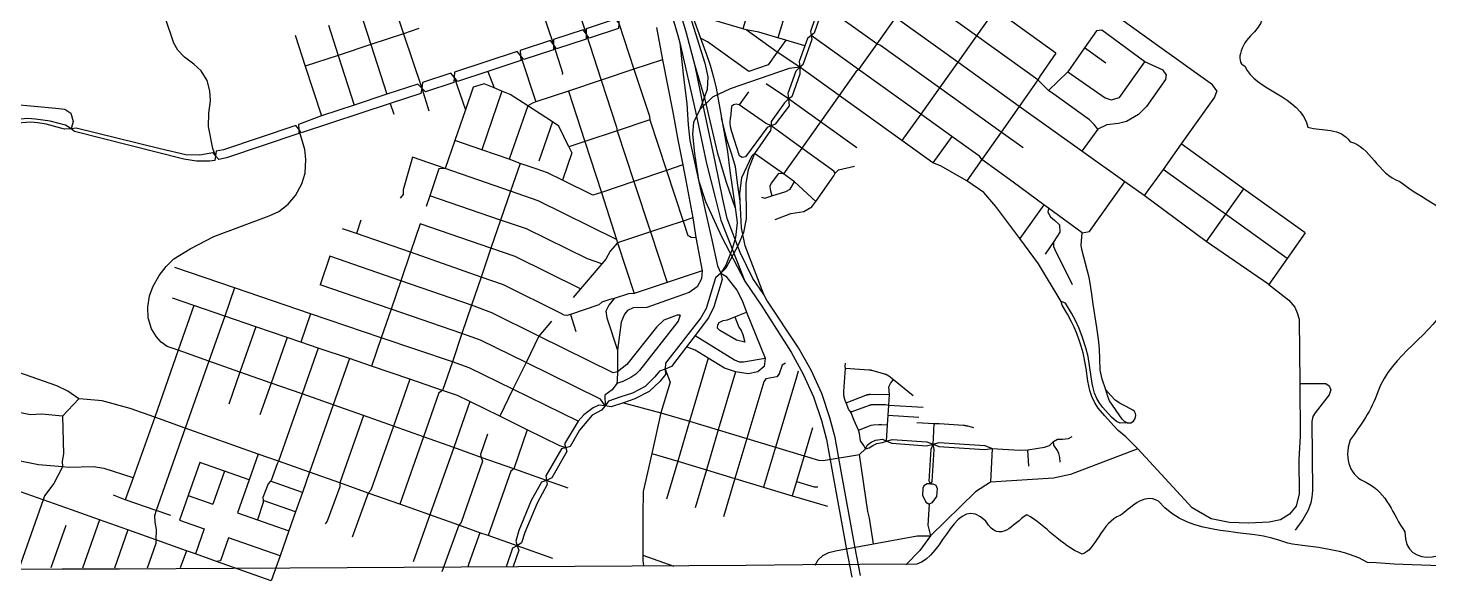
# Model space of a CAD drawing. Extents: x 0 to 264, y 89 to 356.
# Drawn here: x 159.9 to 227.9, y 91.3 to 118.1 of the extents above; entities that cross this region are included whole.
import ezdxf

# ---------------------------------------------------------------- set-up
doc = ezdxf.new("R2010")
doc.units = 0
doc.layers.get('0').update_dxf_attribs({"linetype": 'CONTINUOUS'})

msp = doc.modelspace()

# ---------------------------------------------------------------- linework, layer by layer
at = {"color": 4}
for points in [[(215.676206, 137.807127), (214.762292, 136.532716), (213.848377, 135.258308), (212.934463, 133.982796), (212.019444, 132.707284), (211.11545, 131.426258), (210.207047, 130.155157), (209.294236, 128.870826), (208.38473, 127.595314), (207.477431, 126.322006), (206.570131, 125.048699), (205.652909, 123.763264), (204.847032, 122.606813), (204.72466, 122.496572), (203.848228, 121.197909), (202.939825, 119.925702), (202.027014, 118.646883), (201.1142, 117.369167), (200.225643, 116.127829), (200.104375, 116.012076), (199.289678, 114.867752), (198.380172, 113.590036), (197.475077, 112.318933), (196.584313, 111.067675)], [(182.882204, 135.735661), (183.686978, 133.280548), (184.490651, 130.829843), (185.286605, 128.376937), (186.094686, 125.930643), (186.893951, 123.478838), (187.703133, 121.027032), (188.588385, 118.378994), (189.32591, 116.14106), (190.076667, 113.857924), (190.097608, 113.68705), (190.911206, 111.22973), (191.718187, 108.774619), (191.949697, 108.072369), (192.02356, 108.033786), (192.098524, 107.995201), (192.331137, 107.97536)], [(182.887716, 130.299576), (183.695797, 127.849974), (184.502778, 125.404784), (185.252431, 123.113933), (185.339522, 122.964002), (186.137683, 120.511093), (187.009704, 117.858647), (187.736206, 115.612994), (188.486963, 113.326553), (188.514507, 113.157883), (189.323706, 110.693951), (190.126276, 108.249861), (190.934357, 105.794748)], [(187.930234, 129.203758), (188.710756, 126.539185), (189.368907, 124.480947), (189.594905, 123.77098), (189.828619, 123.109522), (190.809784, 120.017204), (191.462423, 117.771553), (191.561641, 117.428699), (192.320113, 114.08723), (192.851484, 111.575895), (193.277022, 109.924452), (193.547117, 108.81651), (194.711283, 105.863099), (195.537006, 104.637197), (196.956937, 102.406981), (197.54784, 101.340928), (198.051649, 100.241806), (198.431988, 99.10079), (198.68224, 98.174748), (198.969974, 96.554174), (199.632533, 92.926078), (199.901528, 91.488508)], [(174.930373, 127.66697), (175.730738, 125.216268), (176.542127, 122.775486), (177.341389, 120.323681), (178.141754, 117.866363), (179.025903, 115.231553), (179.369861, 114.123611)], [(217.615381, 115.090442), (217.404817, 115.37928), (214.735833, 117.294203), (211.703048, 119.472606), (211.477047, 119.583951), (208.677978, 121.592577), (205.652909, 123.763264), (202.63776, 125.926232), (201.20901, 126.951494)], [(192.298063, 116.313037), (191.871422, 117.88731), (191.216579, 120.14178), (190.233213, 123.241813), (189.494583, 125.481952)], [(209.812379, 116.918272), (206.858966, 119.037145), (203.848228, 121.197909), (200.106579, 123.882328)], [(174.950216, 122.249627), (175.757197, 119.800026), (176.555355, 117.340504), (177.338081, 114.926181)], [(211.840851, 113.239463), (211.668871, 113.455537), (211.435157, 113.680435), (209.703238, 114.926181), (209.452986, 115.111389), (208.937047, 115.621813), (205.95277, 117.762734), (202.939825, 119.925702), (199.92909, 122.085365), (199.559774, 122.349949)], [(183.984635, 121.687387), (184.535851, 119.984133), (185.421103, 117.336093), (185.866484, 115.969079), (185.851046, 115.886397)], [(195.677014, 121.639982), (194.614269, 118.104488)], [(197.360424, 121.132865), (196.318629, 117.669028)], [(198.980998, 120.73599), (198.781458, 120.521016), (198.408838, 119.486937), (198.462855, 119.274167), (198.468358, 119.011787), (198.07369, 117.898333), (197.930372, 117.774861)], [(220.142153, 105.692222), (217.104956, 107.787942), (214.096422, 110.009342), (213.151641, 110.684028), (211.072456, 112.167899), (208.030851, 114.337482), (205.04216, 116.482814), (202.027014, 118.646883), (199.247785, 120.640077), (198.980998, 120.73599)], [(169.012526, 111.945208), (168.885746, 112.289167), (168.681798, 113.360731), (168.691704, 114.015574), (168.77549, 114.607577), (168.742416, 115.095954), (168.609021, 115.587639), (168.321287, 116.067197), (167.964101, 116.389105), (167.50549, 116.727551), (167.193502, 117.060486), (166.995063, 117.403341), (166.581653, 118.65901), (166.388728, 118.965486), (166.02272, 119.242197), (165.603798, 119.425201), (165.284091, 119.464887), (164.965504, 119.439543), (164.183881, 119.5564), (163.061605, 119.798936), (162.300928, 120.012807), (161.943742, 120.087771), (160.906353, 120.167146), (158.765435, 120.29613)], [(190.175885, 118.90375), (189.970833, 119.08455), (188.607127, 118.635859), (188.588388, 118.378994), (188.570746, 118.122127), (187.158534, 117.656901), (187.009704, 117.858647)], [(198.462855, 119.274167), (198.294185, 119.108801), (197.891798, 117.977708), (197.930381, 117.774861), (197.963454, 117.578629), (197.524686, 116.360442), (197.374756, 116.241381)], [(208.220468, 112.323341), (207.152215, 113.090633), (204.156908, 115.239272), (201.289488, 117.296407), (201.1142, 117.369167), (198.462855, 119.274167)], [(206.858966, 119.037145), (205.95277, 117.762734), (205.04216, 116.482814), (204.156908, 115.239272)], [(188.588385, 118.378994), (188.421919, 118.575226), (187.009704, 118.11), (187.009704, 117.858647), (187.009704, 117.608395), (185.569931, 117.134349), (185.421103, 117.336093)], [(192.031276, 118.868472), (192.036779, 118.751615), (192.776512, 116.444228), (192.917623, 115.780563), (192.87573, 115.15659), (192.533976, 114.184244)], [(197.622803, 117.280972), (196.693454, 117.557683), (196.318629, 117.669028), (195.38928, 117.944635), (194.770815, 118.058187), (194.614269, 118.104488), (193.515147, 118.429704), (192.031276, 118.868472)], [(192.184514, 118.684367), (192.556034, 117.649185), (192.848176, 116.856535), (193.026769, 116.338395), (193.188827, 115.753004), (193.323326, 115.219426), (193.57909, 113.788472)], [(172.879853, 117.800216), (173.374843, 116.284375), (174.159774, 113.879974)], [(178.888099, 118.114411), (178.141754, 117.866363), (176.555355, 117.340504), (174.973367, 116.814645), (173.374843, 116.284375)], [(174.500424, 118.275365), (174.973367, 116.814645), (175.754992, 114.405833)], [(187.009704, 117.858647), (186.860877, 118.060391), (185.42, 117.586345), (185.421129, 117.336093), (185.422232, 117.085841), (183.976947, 116.609591), (183.819298, 116.809133)], [(190.422829, 118.17394), (190.72159, 116.605183), (191.208863, 114.058567), (191.464627, 112.720216), (191.698341, 111.495417), (191.841659, 110.742456), (191.891268, 110.483385), (192.187822, 108.930062), (192.331137, 107.975355), (192.640921, 106.358092), (192.611155, 105.971137), (192.399488, 105.581981), (192.008125, 105.306371), (191.184609, 105.010921), (189.955399, 104.58428), (189.285121, 104.569943), (189.020537, 104.440959), (188.866199, 104.252443), (188.709653, 103.872103), (188.525548, 102.515012), (188.522246, 101.466605)], [(195.837968, 116.356034), (194.907518, 116.030815), (192.895581, 117.476103), (192.556034, 117.649185)], [(213.272909, 98.978421), (212.934463, 98.959681), (212.744843, 99.04126), (212.50231, 99.26285), (212.085589, 99.731384), (211.940069, 99.9199), (211.80447, 100.162433), (211.688714, 100.42812), (211.618158, 100.677269), (211.576268, 100.899959), (211.36901, 102.199725), (211.263176, 102.615342), (211.10553, 103.121358), (210.933549, 103.561227), (210.753853, 103.950386), (210.56534, 104.308676), (210.283117, 104.790438), (210.06704, 104.874221), (208.971224, 106.698742), (208.060617, 107.921338), (206.895347, 109.484583), (206.305548, 110.168092), (205.479825, 110.719306), (204.204313, 111.453524), (203.841615, 111.602353), (202.336798, 112.681633), (199.289678, 114.867752), (197.374756, 116.241381), (196.280044, 116.975599), (194.770815, 118.058187)], [(197.930381, 117.774861), (197.750687, 117.635954), (197.622803, 117.280972), (197.344992, 116.512577), (197.374756, 116.241381), (197.38136, 115.896319), (196.9911, 114.807119), (196.830146, 114.701286)], [(211.082379, 108.211276), (209.458498, 109.397492), (209.230296, 109.565062), (207.732091, 110.660877), (206.219558, 111.767716), (206.114825, 111.902215), (204.752222, 112.881173), (203.247405, 113.960453), (200.225643, 116.127829), (197.930381, 117.774861)], [(215.155859, 115.881988), (215.021363, 116.096963), (214.1317, 116.499349), (212.033776, 118.030625), (211.787935, 118.011885), (211.203644, 117.185065), (210.382335, 116.024203)], [(183.819269, 116.809133), (183.661623, 117.007569), (180.624426, 116.007665), (180.606787, 115.751901), (180.590249, 115.495036), (179.206697, 115.03973), (179.0259, 115.231553)], [(185.421103, 117.336093), (185.272274, 117.53784), (183.808246, 117.056078), (183.819281, 116.809133), (183.830304, 116.562189), (182.242804, 116.039635), (180.769949, 115.554565), (180.606787, 115.751901)], [(191.561641, 117.428699), (191.712672, 115.902935), (191.890165, 114.455442), (191.965131, 113.448925), (192.038992, 112.677222), (192.46784, 110.752379)], [(196.693454, 117.557683), (196.280044, 116.975599), (195.837968, 116.356034)], [(212.239931, 116.440921), (211.203644, 117.185062)], [(183.819269, 116.809133), (184.56341, 114.557968)], [(190.72159, 116.605183), (189.32591, 116.14106), (187.736206, 115.612994), (186.145399, 115.083827), (184.56341, 114.557968), (184.396944, 114.502847), (184.170947, 114.358428)], [(195.626301, 105.208256), (195.092726, 105.986572), (194.485285, 107.254367), (193.859105, 108.903603), (193.650746, 109.842873), (193.267101, 111.66519), (192.735728, 114.174324), (192.298063, 116.313037)], [(194.233933, 109.436078), (193.818315, 110.644342), (193.397186, 112.049938), (192.780928, 114.68144), (192.298063, 116.313037)], [(209.812379, 116.918272), (209.038472, 115.818048), (208.937047, 115.621813), (208.030851, 114.337482), (207.152215, 113.090633), (206.219558, 111.767716), (205.479825, 110.719306)], [(210.382335, 116.024203), (212.193629, 114.747588), (212.491283, 114.652778), (212.893673, 114.769635), (214.1317, 116.499349)], [(180.606787, 115.751901), (180.445833, 115.949236), (179.060077, 115.492829), (179.025903, 115.231553), (178.991728, 114.969174), (177.501242, 114.478593), (173.179715, 113.054254), (173.055139, 113.226232)], [(180.606787, 115.751901), (181.144774, 114.166605)], [(182.242796, 116.039635), (182.547065, 115.233758)], [(197.374756, 116.241381), (196.866535, 116.178542), (193.995808, 115.185252), (193.145833, 114.787274), (192.533984, 114.184244)], [(197.374756, 116.241381), (197.186242, 116.055069), (196.797083, 114.969174), (196.830157, 114.701286), (196.862127, 114.369452), (196.185234, 113.470972), (195.98349, 113.390494)], [(210.382335, 116.024203), (209.452986, 115.111389)], [(215.155859, 115.881988), (215.123889, 115.641659), (214.203359, 114.338585), (213.820815, 113.947222), (213.235424, 113.60106), (212.853984, 113.513966), (212.277412, 113.44341), (211.840851, 113.239463), (211.072456, 112.167899)], [(179.025903, 115.231553), (178.845103, 115.422274), (177.338081, 114.926181), (175.754992, 114.405833), (174.159774, 113.879974), (173.050728, 113.463256), (173.05513, 113.226232), (173.060642, 113.022284), (169.550503, 111.844887), (169.173471, 111.763308), (169.012517, 111.945208)], [(181.522909, 115.267935), (181.144774, 114.166605), (180.633246, 112.676119), (180.165815, 111.319028), (179.862647, 111.30249), (179.41947, 109.993904), (179.246389, 109.486787)], [(186.168549, 112.374053), (185.685687, 113.381674), (185.367083, 113.582317), (184.170947, 114.358428), (183.319869, 114.909645), (182.922994, 115.076111), (182.547065, 115.233758), (182.057588, 115.437708), (181.522909, 115.267935)], [(182.922994, 115.076111), (181.949547, 112.228534)], [(186.145399, 115.083827), (186.950172, 112.635329), (187.748333, 110.163681), (188.484756, 107.87724), (188.533264, 107.726206), (189.333629, 105.266685)], [(194.886572, 115.038629), (194.432369, 114.419064), (194.282438, 114.440005), (194.154558, 114.415762), (194.05644, 114.328668), (194.018958, 113.79399)], [(200.147369, 112.321137), (198.380172, 113.590036), (196.830157, 114.701286), (195.747569, 115.439912)], [(204.156908, 115.239272), (203.247405, 113.960453), (202.336798, 112.681633)], [(217.615381, 115.090442), (217.501831, 114.791685), (215.885669, 112.518472), (215.014748, 111.271623), (214.096422, 110.009342)], [(159.167822, 114.441122), (161.264645, 114.260325), (161.699002, 114.209613), (161.994452, 114.005662), (162.108004, 113.605479), (162.008783, 113.250497)], [(177.501242, 114.478593), (177.669912, 113.957145)], [(184.170947, 114.358428), (183.275772, 111.777639)], [(196.186338, 108.856199), (196.94481, 109.140625), (197.573194, 109.234331), (197.964558, 109.462536), (198.150867, 109.721605), (199.032811, 110.965147), (199.087935, 111.099645), (199.033915, 111.196659), (197.475077, 112.318933), (195.98349, 113.390494), (195.711188, 113.532708), (194.432369, 114.419064)], [(196.830157, 114.701286), (196.639437, 114.506155), (195.996718, 113.608776), (195.983482, 113.390494), (195.959247, 113.173315), (195.172113, 112.048838)], [(162.008783, 113.250486), (161.7442, 113.422467), (160.985728, 113.614287), (160.282379, 113.726736), (159.895424, 113.749878), (159.239478, 113.679323), (158.65519, 113.539315), (157.943019, 113.216303), (157.397317, 112.871242), (155.700676, 111.606753), (155.611381, 111.456823), (155.580512, 111.310208), (153.903714, 110.056744), (153.509046, 109.832953), (153.108863, 109.719401), (152.727423, 109.694057), (152.291963, 109.77674), (152.084704, 109.91344)], [(169.012526, 111.945208), (168.882438, 112.090731), (168.257361, 111.971667), (167.572752, 111.989306), (166.335826, 112.275939), (162.250216, 113.287968), (162.008783, 113.250486), (161.694591, 113.240552), (160.7917, 113.477576), (160.395928, 113.536005), (160.031024, 113.567975), (159.409254, 113.523878), (158.802917, 113.401509), (158.202091, 113.168896), (157.746787, 112.92636), (157.336685, 112.636421), (155.812022, 111.490997), (155.611381, 111.45682)], [(185.367083, 113.582317), (184.714444, 111.675113)], [(190.097613, 113.68705), (188.514522, 113.157883), (186.950172, 112.635329), (186.168549, 112.374053)], [(192.533984, 114.184244), (192.215381, 113.562474), (192.165772, 112.995826), (192.261685, 112.046633), (192.46784, 110.752379)], [(194.483081, 109.744758), (194.378351, 110.523074), (194.254879, 111.398403), (194.075183, 111.998125), (193.830442, 112.729035), (193.57909, 113.788472)], [(193.57909, 113.788472), (193.869028, 112.144748), (193.984784, 111.215399), (194.233933, 109.436078)], [(195.98349, 113.390494), (195.794974, 113.312222), (194.750972, 111.888984), (194.581199, 111.859218), (194.448907, 111.938593), (194.082899, 113.101659), (194.011242, 113.340885), (194.001308, 113.542631), (194.018947, 113.793984)], [(173.055139, 113.226232), (172.914028, 113.415851), (169.406093, 112.238454), (169.055519, 112.162387), (169.012526, 111.945208), (168.981659, 111.709287), (168.728099, 111.687246), (168.091996, 111.687246), (167.472431, 111.779849), (162.175252, 113.114892), (162.008783, 113.250492)], [(186.139887, 95.81224), (185.084861, 96.187065), (183.496258, 96.745998), (181.919784, 97.306034), (180.582533, 97.781181), (179.106381, 98.30704), (177.652274, 98.826286), (176.197065, 99.337814), (174.723117, 99.855954), (173.219401, 100.385121), (171.712379, 100.915391), (170.203151, 101.448966), (168.699437, 101.98034), (167.212256, 102.506199), (166.675373, 102.689203), (166.379923, 102.893151), (166.149514, 103.15553), (165.911389, 103.54579), (165.752639, 104.07606), (165.727295, 104.603022), (165.817694, 105.148724), (165.977545, 105.588593), (166.28292, 106.128786), (166.616956, 106.566451), (166.992884, 106.937968), (167.79435, 107.426345), (168.943085, 108.024967), (171.625297, 109.02928), (172.096035, 109.243151), (172.539211, 109.59152), (172.897504, 110.019262), (173.2139, 110.58481), (173.377058, 111.101849), (173.409031, 111.758897), (173.348396, 112.254992), (173.05515, 113.226232)], [(191.698341, 111.495417), (190.911206, 111.22973), (189.323706, 110.693951), (187.748333, 110.163681), (187.334923, 110.029185), (185.853256, 110.758994), (185.13447, 111.120592), (184.587665, 111.306901), (183.798326, 111.574792), (183.275772, 111.777639), (181.949547, 112.228534), (180.633246, 112.676119)], [(186.168549, 112.374053), (186.305252, 112.088524), (185.853256, 110.758994)], [(204.752222, 112.881173), (203.841615, 111.602353)], [(221.908246, 108.195841), (218.910738, 110.346685), (215.885669, 112.518472)], [(183.798326, 111.574792), (183.333099, 110.218801), (182.850234, 108.810998), (182.388315, 107.458315), (181.913169, 106.059331), (181.449046, 104.692317), (180.980512, 103.315383), (180.513081, 101.937343), (180.042343, 100.55269), (179.852726, 100.432526), (179.106381, 98.30704), (177.956546, 95.032822)], [(178.577215, 111.870244), (178.132935, 110.298176), (178.128532, 110.071078), (177.985217, 109.882562)], [(188.484756, 107.87724), (184.678063, 109.751371), (183.333099, 110.218801), (180.165815, 111.319028), (178.577215, 111.870244)], [(195.172101, 112.048838), (194.871137, 111.257292), (194.763099, 110.595833), (194.770804, 108.874938), (194.652844, 108.225607), (194.364009, 107.56966), (193.79405, 106.481564), (193.540493, 106.252258)], [(195.626301, 105.208256), (194.725617, 107.577379), (194.548125, 108.446093), (194.483081, 109.744758), (194.466543, 110.092022), (194.560249, 110.881363), (195.073981, 111.955131), (195.172099, 112.048838)], [(198.150867, 109.721605), (197.118992, 110.682924), (196.584313, 111.067675), (195.172101, 112.048838)], [(196.584313, 111.067675), (196.34178, 111.085314), (195.987899, 110.610165), (195.931674, 110.463542), (195.94048, 110.313611), (196.023162, 109.999419)], [(199.087935, 111.099645), (199.261016, 111.260599), (200.028308, 111.435885)], [(221.031813, 106.953403), (218.034306, 109.104244), (215.014748, 111.271623)], [(192.46784, 110.752379), (192.805183, 109.723812), (193.576883, 108.032683), (194.711283, 105.863099)], [(192.46784, 110.752379), (192.782032, 109.285044), (193.105044, 107.859601), (193.383958, 106.60724), (193.540504, 106.252258)], [(195.51716, 109.937683), (195.67481, 109.889174), (196.023176, 109.999419), (196.693454, 110.207778), (196.90402, 110.323534), (197.118992, 110.682924)], [(213.272909, 98.978421), (213.442683, 98.987226), (213.576075, 99.057782), (213.663169, 99.192278), (213.68411, 99.334492), (213.679707, 99.432607), (213.622382, 99.530724), (213.537495, 99.605688), (213.2233, 99.769953), (212.95982, 99.912164), (212.694133, 100.088553), (212.471443, 100.306835), (212.23883, 100.58575), (212.050311, 101.109419), (211.961016, 101.542675), (211.934572, 102.093889), (211.924638, 102.575651), (211.884951, 103.044185), (211.796757, 103.603117), (211.623676, 104.745234), (211.552017, 105.224792), (211.484769, 105.66466), (211.425237, 106.033976), (211.348066, 106.344861), (211.073563, 107.394375), (211.038285, 107.611553), (211.082382, 108.211276), (211.436258, 108.271911), (213.151641, 110.684028)], [(218.910738, 110.346685), (218.034306, 109.104244), (217.104956, 107.787942)], [(182.850234, 108.810998), (179.41947, 109.993907)], [(209.230296, 109.565062), (208.060617, 107.921338)], [(176.073593, 108.81651), (175.856415, 108.17269)], [(187.773688, 106.698742), (187.074748, 106.947891), (184.115826, 108.405303), (182.850234, 108.810998)], [(192.187822, 108.930062), (191.718187, 108.774619), (190.126276, 108.249861), (188.533264, 107.726206)], [(194.233933, 109.436078), (194.334254, 108.712883), (194.251572, 107.973151), (194.081798, 107.357994), (193.785242, 106.635903), (193.540504, 106.252258)], [(209.458498, 109.397492), (209.424324, 109.214488), (209.543385, 108.977467), (209.744028, 108.824228), (209.978845, 108.589411), (210.008611, 108.234426), (209.714262, 107.780226)], [(192.640921, 106.358092), (190.934357, 105.794748), (189.333629, 105.266685), (189.062431, 105.236919), (188.375617, 105.012022), (188.155131, 104.971232), (187.772588, 104.845556), (187.623758, 104.714367), (186.246824, 104.248037), (186.068228, 104.187405), (185.945859, 104.216067), (185.735296, 104.326312), (182.990242, 105.680095), (181.913169, 106.059331), (178.486813, 107.266494), (177.176024, 107.717387), (175.856415, 108.17269), (175.178421, 108.405303)], [(178.955347, 108.641224), (178.486813, 107.266494), (178.013871, 105.878534), (177.542032, 104.497189), (177.06027, 103.107022), (176.58402, 101.733395)], [(186.736301, 105.490478), (183.557994, 107.055928), (182.388315, 107.458315), (178.955347, 108.641224)], [(221.908246, 108.195841), (221.031813, 106.953403), (220.142153, 105.692222)], [(188.533264, 107.726206), (188.170563, 107.306181), (187.961103, 106.918125), (187.773688, 106.698742)], [(209.714262, 107.780226), (209.294236, 107.169481)], [(210.622665, 105.682299), (209.768282, 107.37784), (209.705442, 107.528871), (209.714248, 107.780226)], [(174.566572, 107.068056), (174.102449, 105.677891)], [(188.52224, 101.466605), (188.317186, 101.413688), (184.708933, 103.190808), (182.425797, 104.315285), (181.449046, 104.692317), (178.013871, 105.878534), (174.566572, 107.068056)], [(186.612829, 99.063308), (183.454367, 100.614426), (181.326674, 101.655121), (180.513081, 101.937343), (177.06027, 103.107022), (173.632811, 104.267883), (169.941875, 105.533472), (167.042482, 106.527865)], [(187.773688, 106.698742), (186.736301, 105.490478), (186.374704, 105.068246)], [(193.540504, 106.252258), (193.29466, 106.026258), (192.833845, 104.53026), (192.581389, 104.082675), (190.857186, 101.874506), (190.847252, 101.595592), (190.852769, 101.335417), (190.583775, 100.98705), (190.064531, 100.507492), (189.377718, 100.148099), (188.817682, 99.947456), (188.228992, 99.766659), (187.93795, 99.801937)], [(193.540504, 106.252258), (193.617672, 105.942474), (193.203158, 104.614046), (192.946294, 104.07606), (192.305782, 103.22829), (191.883549, 102.669357)], [(193.540504, 106.252258), (193.79296, 106.101224), (194.329843, 105.424331), (194.574583, 104.922726), (194.799478, 104.36159), (195.693549, 102.122551)], [(169.941875, 105.533472), (169.470033, 104.16205), (168.699437, 101.98034), (167.551806, 98.730373), (166.137387, 94.728549), (166.049192, 94.463966), (166.071234, 94.167412), (166.145094, 93.805815), (166.125254, 93.300903)], [(187.93795, 99.801937), (187.70644, 100.13928), (184.089367, 101.9175), (181.885607, 103.000088), (180.980512, 103.315383), (177.542032, 104.497189), (174.102449, 105.677891)], [(220.142153, 105.692222), (221.114496, 104.942569), (221.404437, 104.591996), (221.523498, 104.328516), (221.621615, 104.015424), (221.645858, 100.899956), (221.666808, 98.344522), (221.607278, 97.20902), (221.618313, 95.531119), (221.466179, 94.938012), (221.149779, 94.55216), (220.717626, 94.283169), (220.168617, 94.165208)], [(169.470033, 104.16205), (167.969627, 104.674678), (166.923421, 105.031867)], [(188.375617, 105.012022), (188.111034, 104.701137), (187.968819, 104.407891), (188.007405, 104.083776), (188.525548, 102.515018)], [(200.318246, 91.567883), (200.050355, 93.003246), (199.387796, 96.630244), (199.096754, 98.268454), (198.838783, 99.224262), (198.446319, 100.399452), (197.927076, 101.533856), (197.319635, 102.630772), (195.774028, 104.93375), (195.626301, 105.208256)], [(220.168611, 94.165208), (219.168706, 94.118907), (218.242665, 94.14315), (217.341978, 94.320639), (216.420347, 94.86083), (213.794357, 97.722741), (213.206762, 98.308143), (212.830833, 98.612412), (212.610347, 98.861564), (212.181502, 99.330095), (211.860694, 99.702716), (211.693125, 99.959583), (211.54981, 100.264956), (211.455, 100.550486), (211.362394, 101.010201), (211.2742, 101.616535), (211.166162, 102.217361), (211.125373, 102.381623), (211.04269, 102.699123), (210.928037, 103.046389), (210.824408, 103.316484), (210.697631, 103.620756), (210.56644, 103.888647), (210.371312, 104.259064), (210.116649, 104.686806), (210.06704, 104.874218)], [(167.969627, 104.674678), (167.212256, 102.506199), (166.065728, 99.260643), (165.019522, 96.317153), (164.639185, 95.25)], [(186.015311, 97.777873), (185.725373, 97.864967), (184.152204, 98.639974), (182.813853, 99.299228), (181.36526, 100.0125), (180.768845, 100.305746), (180.042343, 100.55269), (178.449331, 101.096188), (176.58402, 101.733395), (175.515764, 102.0983), (174.006535, 102.613133), (173.166484, 102.899766), (172.495103, 103.129072), (170.977058, 103.647215), (169.470033, 104.16205)], [(173.632811, 104.267883), (173.166484, 102.899766)], [(186.246824, 104.248037), (186.513611, 103.407986)], [(191.569357, 104.207248), (191.480062, 103.925026), (189.605928, 101.530548), (189.416312, 101.339828), (189.177083, 101.183282), (188.790131, 100.981535), (188.497986, 100.888933)], [(191.569357, 104.207248), (191.42053, 104.206119), (190.786631, 103.972402), (190.415113, 103.618521), (188.979748, 101.818254), (188.52224, 101.466577)], [(194.226214, 104.126772), (194.426857, 103.632883), (194.530486, 103.46421), (194.609861, 103.27349), (194.711283, 102.893151), (194.301181, 102.997883), (193.4942, 103.457595), (193.383958, 103.582171), (193.402698, 103.735409), (193.464434, 103.845651), (193.665074, 103.945972), (193.867921, 103.979046), (194.226211, 104.126772), (194.799478, 104.36159)], [(170.977058, 103.647215), (170.203151, 101.448966), (169.657449, 99.89454)], [(185.322986, 103.91841), (184.708933, 103.190808), (184.089367, 101.9175), (183.454367, 100.614426), (182.813853, 99.299228)], [(172.495103, 103.129072), (171.712379, 100.915391), (171.168881, 99.375296)], [(192.305782, 103.22829), (194.207474, 102.045383), (194.433472, 101.946162), (194.650651, 101.94842), (195.693549, 102.122602)], [(174.006535, 102.613133), (173.219401, 100.385121), (172.073976, 97.119722), (172.006728, 96.999558), (171.711276, 96.188169), (171.682613, 96.156199), (171.566857, 96.026111), (171.315504, 95.360244), (171.32764, 95.221338), (171.336437, 95.117708), (171.049803, 94.279861)], [(175.515764, 102.0983), (174.723117, 99.855954), (173.578794, 96.586147), (173.234835, 95.606085), (172.903004, 94.662405)], [(191.883549, 102.669357), (191.144923, 101.713549), (190.847266, 101.595592)], [(192.938575, 102.128063), (192.026867, 99.056692), (191.451397, 97.117518), (190.905694, 95.280869)], [(195.693549, 102.122551), (195.702355, 102.10051), (195.643926, 101.716863), (195.334145, 101.461099), (194.871123, 101.368496), (194.264785, 101.464406), (193.730121, 101.644097), (192.938575, 102.128063), (192.305782, 102.517222), (191.883549, 102.669357)], [(185.389131, 92.396911), (183.657215, 93.010965), (182.250512, 93.510365), (181.850329, 93.651476), (180.820658, 94.017482), (179.418367, 94.514678), (177.956546, 95.032822), (176.430782, 95.574115), (175.046129, 96.0658), (173.578794, 96.586147), (172.073976, 97.119722), (171.093915, 97.466988), (167.551806, 98.730373), (166.065728, 99.260643), (164.874002, 99.676258), (163.519115, 100.052189), (162.790409, 100.119437), (162.378099, 100.148099), (161.843421, 100.515208), (161.309843, 100.778688), (157.880183, 101.982544)], [(190.847266, 101.595592), (190.56394, 101.494167), (190.343454, 101.208637), (189.874923, 100.746718), (189.255355, 100.423706), (188.686502, 100.247317), (188.088984, 100.03455), (187.93795, 99.801937), (187.751641, 99.597986), (187.307361, 99.355453), (186.681181, 98.626744), (186.225877, 97.841813), (186.015311, 97.777873)], [(188.52224, 101.466605), (188.521111, 101.057606), (188.497969, 100.888933), (188.263169, 100.579149), (187.91921, 100.321181), (187.93795, 99.801937)], [(190.847266, 101.595592), (191.08098, 100.949565), (190.635599, 99.467899), (190.194627, 97.495651), (189.781214, 95.647978), (189.762474, 94.521294), (189.760217, 92.554558), (189.76027, 92.304306), (189.79224, 92.040826)], [(194.264799, 101.464401), (193.42144, 98.636667), (192.843768, 96.698593), (192.295859, 94.863048)], [(196.69125, 101.872299), (196.522577, 101.785208), (196.371546, 101.366286), (196.267917, 101.213048), (195.737647, 101.113827), (195.630713, 100.966103), (194.810504, 98.218845), (194.232829, 96.280772), (193.677204, 94.418768)], [(197.300895, 101.488655), (197.180728, 101.08296), (196.200669, 97.799923), (195.622994, 95.862953)], [(199.633637, 99.957379), (199.627033, 99.968414), (199.623731, 99.975018), (199.621473, 99.980521), (199.618171, 99.987125), (199.615913, 99.992629), (199.612611, 99.998132), (199.609309, 100.004736), (199.607051, 100.010239), (199.603749, 100.016843), (199.601492, 100.022347), (199.599234, 100.028951), (199.595932, 100.034454), (199.591529, 100.04769), (199.588227, 100.053194), (199.585969, 100.059798), (199.583712, 100.065301), (199.579309, 100.078537), (199.577051, 100.084041), (199.572649, 100.097277), (199.570391, 100.10278), (199.565988, 100.116016), (199.56373, 100.12152), (199.561473, 100.128124), (199.560344, 100.134728), (199.555941, 100.147964), (199.554812, 100.153467), (199.550409, 100.166703), (199.549281, 100.173307), (199.547023, 100.179911), (199.545894, 100.185415), (199.544765, 100.192019), (199.542507, 100.198623), (199.540249, 100.211859), (199.537992, 100.218463), (199.53469, 100.238303), (199.533561, 100.243807), (199.524755, 100.296723), (199.524755, 100.303327), (199.522498, 100.316563), (199.522498, 100.323167), (199.52024, 100.336404), (199.52024, 100.343008), (199.519111, 100.349612), (199.519111, 100.362848), (199.517982, 100.369452), (199.517982, 100.389292), (199.516853, 100.395896), (199.516853, 100.455425), (199.517982, 100.462029), (199.517982, 100.475265), (199.519111, 100.481869), (199.519111, 100.495106), (199.52024, 100.50171), (199.52024, 100.508314), (199.591899, 101.634998)], [(199.592847, 101.635278), (199.587344, 101.720165), (199.598379, 101.883326)], [(199.592847, 101.635278), (200.737171, 101.561415), (200.747077, 101.561415), (200.75148, 101.560286), (200.756983, 101.560286), (200.761386, 101.559157), (200.765788, 101.559157), (200.771292, 101.558028), (200.775694, 101.558028), (200.780097, 101.556899), (200.7856, 101.556899), (200.790003, 101.55577), (200.795506, 101.554641), (200.799909, 101.553512), (200.804312, 101.553512), (200.809815, 101.552383), (200.823051, 101.549081), (200.828554, 101.547953), (200.83736, 101.545695), (200.842863, 101.544566), (200.851668, 101.542308), (201.49218, 101.364816), (201.500986, 101.362558), (201.506489, 101.3603), (201.515294, 101.358042), (201.520798, 101.355785), (201.5252, 101.354656), (201.529603, 101.352398), (201.534006, 101.351269), (201.539509, 101.349011), (201.543912, 101.347882), (201.552717, 101.34348), (201.55712, 101.342351), (201.561522, 101.340093), (201.567026, 101.337835), (201.571428, 101.335578), (201.575831, 101.334449), (201.611109, 101.31681), (201.615511, 101.313508), (201.628748, 101.306904), (201.63315, 101.303602), (201.636452, 101.301344), (201.640855, 101.299086), (201.645258, 101.295784), (201.64966, 101.293526), (201.654063, 101.290224), (201.657365, 101.287967), (201.661768, 101.284665), (201.66617, 101.282407), (201.670573, 101.279105), (201.673875, 101.276847), (201.678278, 101.273545), (201.68158, 101.270243), (201.685982, 101.267985), (201.690385, 101.264683), (201.693687, 101.261381), (201.919685, 101.081685)], [(178.449331, 101.096188), (177.652274, 98.826286), (176.549843, 95.709715), (176.430782, 95.574115)], [(201.583838, 98.101988), (201.633447, 98.881407), (201.664313, 99.349938), (201.695183, 99.843827), (201.728256, 100.356458), (201.699591, 100.735694), (201.773454, 100.897752), (201.920077, 101.08296)], [(201.920077, 101.08296), (202.886908, 100.315669)], [(221.645867, 100.899956), (222.911458, 100.894453), (223.074617, 100.778697), (223.155095, 100.581364), (223.081232, 100.336624), (222.395519, 99.474522), (222.277562, 99.288211), (222.230157, 99.044574), (222.258819, 95.707516), (222.236778, 95.383404), (222.180556, 95.09677), (222.059288, 94.751711), (221.798013, 94.289793), (221.419877, 93.768342)], [(162.378099, 100.148099), (161.598681, 99.299228), (161.640574, 97.481319), (161.582145, 97.125234), (161.58985, 96.846319), (161.165424, 96.040442), (160.722248, 95.435208), (160.659408, 95.243385), (159.47099, 91.904123)], [(181.36526, 100.0125), (180.582533, 97.781181), (179.418367, 94.514678), (178.613593, 92.240365)], [(199.633637, 99.957379), (200.588341, 100.33), (200.592744, 100.332258), (200.597146, 100.333387), (200.60265, 100.335644), (200.607052, 100.336773), (200.611455, 100.339031), (200.615858, 100.34016), (200.62026, 100.342418), (200.624663, 100.343547), (200.630166, 100.344676), (200.634569, 100.345804), (200.638972, 100.348062), (200.643374, 100.349191), (200.648878, 100.35032), (200.657683, 100.352578), (200.663186, 100.353707), (200.671992, 100.355964), (200.677495, 100.357093), (200.6863, 100.359351), (200.691804, 100.36048), (200.696206, 100.36048), (200.700609, 100.361609), (200.706112, 100.362738), (200.710515, 100.362738), (200.714918, 100.363867), (200.720421, 100.363867), (200.724824, 100.364996), (200.730327, 100.364996), (200.73473, 100.366124), (200.739132, 100.366124), (200.744636, 100.367253), (200.75457, 100.367253), (200.758973, 100.368382), (200.79315, 100.368382), (201.728011, 100.357347)], [(213.272909, 98.978421), (213.13841, 99.044565), (213.024861, 99.168037), (212.415216, 100.057701), (212.329228, 100.263856), (212.238827, 100.585764)], [(161.598681, 99.299228), (160.586649, 99.406162), (160.038742, 99.364272), (157.471181, 99.8758), (156.969576, 99.814064), (156.434894, 99.47231), (156.176926, 98.858256), (155.986206, 98.040252), (155.710599, 97.333593), (155.065676, 96.394324), (154.716206, 96.122022), (154.164992, 95.967683), (152.850895, 95.892716), (152.255581, 95.559784)], [(176.197065, 99.337814), (175.046129, 96.0658)], [(187.93795, 99.801937), (187.622657, 99.839419), (187.355867, 99.709331), (186.90277, 99.371988), (186.612829, 99.063308), (185.955782, 97.960877), (186.015311, 97.777873), (186.077047, 97.586049), (185.338421, 96.312744), (185.084861, 96.187065)], [(188.81769, 99.947456), (190.635599, 99.467899), (192.026867, 99.056692), (193.42144, 98.636667), (194.810504, 98.218845), (196.200669, 97.799923), (197.594141, 97.380998), (198.279853, 97.174843), (198.51026, 97.155003), (200.271944, 97.444941)], [(199.829869, 99.546173), (199.818834, 99.551676), (199.815532, 99.554978), (199.813274, 99.556107), (199.811016, 99.558365), (199.806614, 99.560623), (199.805485, 99.56288), (199.803227, 99.564009), (199.797724, 99.569513), (199.795466, 99.570642), (199.794337, 99.572899), (199.788834, 99.578403), (199.787705, 99.58066), (199.785447, 99.581789), (199.784318, 99.584047), (199.78206, 99.586305), (199.780931, 99.588563), (199.777629, 99.591865), (199.772126, 99.6029), (199.769868, 99.605157), (199.765466, 99.613963), (199.633174, 99.957921)], [(199.829869, 99.546173), (199.836473, 99.542871), (199.838731, 99.542871), (199.843133, 99.540613), (199.845391, 99.540613), (199.849794, 99.538355), (199.852051, 99.538355), (199.854309, 99.537226), (199.858712, 99.537226), (199.86097, 99.536098), (199.865372, 99.536098), (199.86763, 99.534969), (199.895175, 99.534969), (199.898477, 99.536098), (199.90288, 99.536098), (199.905137, 99.537226), (199.907395, 99.537226), (199.909653, 99.538355), (199.911911, 99.538355), (199.914169, 99.539484), (199.916426, 99.539484), (199.918684, 99.540613), (199.920942, 99.540613), (199.9232, 99.541742), (200.754432, 99.840502), (200.758834, 99.84276), (200.764338, 99.843889), (200.76874, 99.846147), (200.773143, 99.847276), (200.777546, 99.849534), (200.783049, 99.850662), (200.791854, 99.85292), (200.797358, 99.855178), (200.806163, 99.857436), (200.811666, 99.858565), (200.820472, 99.860822), (200.825975, 99.861951), (200.83478, 99.864209), (200.840284, 99.865338), (200.844686, 99.866467), (200.85019, 99.866467), (200.858995, 99.868725), (200.864498, 99.868725), (200.868901, 99.869854), (200.874404, 99.870982), (200.878807, 99.870982), (200.88431, 99.872111), (200.888713, 99.872111), (200.894216, 99.87324), (200.90415, 99.87324), (200.908553, 99.874369), (200.92289, 99.874369), (200.928393, 99.875498), (200.952636, 99.875498), (201.53582, 99.868894), (201.695674, 99.844651)], [(200.570702, 97.722752), (200.493534, 97.891425), (200.323758, 98.114115), (200.270841, 98.473508), (200.220131, 98.634463), (200.010669, 99.101893), (199.876173, 99.471206), (199.829869, 99.546173)], [(201.664313, 99.349938), (203.150391, 99.254028)], [(201.695183, 99.843827), (203.359853, 99.736893)], [(184.152204, 98.639974), (183.496258, 96.745998), (183.352942, 96.630244), (182.250512, 93.510365)], [(198.000936, 98.745808), (197.594141, 97.380998), (197.224825, 96.144072), (197.015365, 95.444028)], [(200.220131, 98.634463), (200.75481, 98.843925), (200.848516, 98.872588), (200.944426, 98.884723), (201.218933, 98.900161), (201.225537, 98.900161), (201.232141, 98.90129), (201.260806, 98.90129), (201.26741, 98.902418), (201.294983, 98.902418), (201.301587, 98.90129), (201.33025, 98.90129), (201.336854, 98.900161), (201.35119, 98.900161), (201.633413, 98.881421)], [(203.064401, 98.999367), (203.901144, 98.945347), (204.148089, 98.944218), (205.316667, 98.868151), (205.323271, 98.868151), (205.329875, 98.867022), (205.337579, 98.867022), (205.344183, 98.865893), (205.350787, 98.865893), (205.35852, 98.864764), (205.365124, 98.864764), (205.37836, 98.862507), (205.386065, 98.861378), (205.392669, 98.860249), (205.399273, 98.860249), (205.406978, 98.85912), (205.426818, 98.855818), (205.434523, 98.854689), (205.441127, 98.85356), (205.447731, 98.851302), (205.454335, 98.850173), (205.462039, 98.849045), (205.468643, 98.847916), (205.475247, 98.845658), (205.488484, 98.8434), (205.496188, 98.841142), (205.502792, 98.840013), (205.509396, 98.837756), (205.516, 98.836627), (205.809246, 98.762764)], [(203.849331, 97.94875), (203.860366, 98.236484), (203.901156, 98.945347)], [(165.019522, 96.317153), (163.61723, 96.76474), (163.082551, 96.846319), (161.905157, 96.815453), (161.589861, 96.846319), (160.430103, 96.948845), (158.067595, 97.419583), (155.986206, 98.040252)], [(182.21303, 98.426103), (181.872379, 97.451553), (181.919784, 97.306034), (181.984825, 97.116415), (180.937518, 94.154185), (180.820658, 94.017482), (180.005965, 91.748681)], [(200.570702, 97.722752), (200.644565, 97.900244), (200.844105, 98.04356), (201.060183, 98.141674), (201.387603, 98.199002), (201.583838, 98.101988), (201.85724, 98.181363), (203.541754, 98.06671), (203.849331, 97.94875)], [(200.570702, 97.722752), (200.740478, 97.764645), (200.931199, 97.890322), (201.115303, 97.973004), (201.39091, 98.023717), (201.583838, 98.101988), (201.84401, 97.991744), (203.528524, 97.873786), (203.849331, 97.94875)], [(203.726963, 96.025008), (203.655303, 96.152891), (203.757829, 97.698498), (203.849331, 97.94875)], [(203.726963, 96.025008), (203.798619, 96.144072), (203.901144, 97.68527), (203.849331, 97.94875)], [(203.849331, 97.94875), (204.139269, 98.027022), (206.363976, 97.883706), (206.713447, 97.740391), (206.62856, 96.09777)], [(203.849331, 97.94875), (204.126042, 97.832994), (206.350746, 97.689678), (206.713447, 97.740391)], [(206.713447, 97.740391), (208.030851, 97.657708), (208.443158, 97.672045), (209.253447, 97.799923), (209.494879, 97.888117), (209.691111, 98.082145)], [(209.691111, 98.082145), (209.884035, 98.189079), (210.128776, 98.192381), (210.424228, 98.228762), (210.602822, 98.320265)], [(210.014123, 97.08224), (209.999786, 97.309342), (209.955689, 97.493447), (209.893953, 97.641173), (209.702129, 97.89473), (209.691111, 98.082145)], [(171.093915, 97.466988), (170.650738, 96.221242), (170.081883, 94.621615), (171.049817, 94.279861), (172.578889, 93.739671)], [(186.015311, 97.777873), (185.812464, 97.71724), (185.04848, 96.410859), (185.084861, 96.187065), (185.109104, 95.987526), (184.628443, 95.080226), (184.033132, 93.661397), (183.869971, 93.160895), (183.657203, 93.010965)], [(190.194627, 97.495651), (191.451397, 97.117518), (192.843768, 96.698593), (194.232829, 96.280772), (195.622994, 95.862953), (197.015365, 95.444028), (198.720826, 94.935808)], [(200.271944, 97.444938), (200.570702, 97.722752)], [(200.951042, 93.11349), (200.765833, 94.364748), (200.679843, 94.681147), (200.271944, 97.444938)], [(213.794357, 97.722752), (210.524547, 96.477006), (209.697726, 96.295106), (206.62856, 96.09777), (205.910877, 95.639159), (203.719244, 93.502647), (203.204408, 92.787171), (202.526415, 92.088231)], [(208.499383, 96.880494), (208.443158, 97.67204)], [(170.650738, 96.221242), (169.454601, 96.640165), (168.260669, 97.057986), (167.69402, 95.463871), (167.266276, 94.261119), (168.467924, 93.836685), (168.040183, 92.619601)], [(169.454601, 96.640165), (168.885746, 95.042744)], [(173.234835, 95.606085), (171.682613, 96.156199)], [(175.046129, 96.0658), (175.050532, 95.883897), (174.435375, 94.204897), (174.34718, 94.086937)], [(185.084861, 96.187065), (184.841224, 96.09777), (184.347335, 95.208107), (183.745409, 93.760617), (183.58776, 93.235859), (183.657215, 93.010965), (183.743202, 92.798194), (183.465391, 92.005548)], [(197.224825, 96.144072), (198.07921, 95.881692), (198.252292, 95.870657)], [(203.726963, 96.025008), (203.562701, 96.021706), (203.405051, 95.925792), (203.344419, 95.814447), (203.330082, 95.476001), (203.496548, 95.129838), (203.655298, 95.043848), (203.59026, 94.018585), (203.719244, 93.502647)], [(203.726963, 96.025008), (203.831692, 96.027265), (203.980519, 95.962222), (204.051075, 95.799061), (204.016901, 95.405493), (203.787595, 95.097916), (203.655303, 95.043896)], [(171.725607, 91.309912), (169.062135, 92.2558), (168.040183, 92.619601), (167.602518, 92.775044), (166.12526, 93.300903), (164.76045, 93.784869), (163.390131, 94.272145), (162.026422, 94.757215), (160.659408, 95.243385), (159.28027, 95.733966)], [(166.844046, 94.492631), (166.137387, 94.728549), (164.639185, 95.25), (164.070329, 95.468282)], [(167.69402, 95.463871), (168.885746, 95.042744)], [(172.903004, 94.662405), (171.327631, 95.221338)], [(176.430782, 95.574115), (175.655772, 93.432091)], [(172.903004, 94.662405), (172.578889, 93.739671), (172.152248, 92.523688), (171.725607, 91.309912)], [(161.757431, 94.000947), (161.024313, 91.943812)], [(163.390131, 94.272145), (162.565512, 91.936093)], [(164.76045, 93.784869), (164.107811, 91.936093)], [(166.12526, 93.300903), (166.128562, 93.128925), (165.707433, 91.9383)], [(172.152248, 92.523688), (169.654141, 93.404532), (169.261674, 92.288871), (169.062135, 92.2558)], [(181.850329, 93.651476), (181.317855, 92.164298), (181.269349, 91.972474)], [(198.122204, 92.073897), (198.275442, 92.337379), (198.502544, 92.553454), (198.79579, 92.693465), (199.109982, 92.77394), (200.951042, 93.11349), (203.077631, 93.498238), (203.719244, 93.502641)], [(167.602518, 92.775044), (167.308169, 91.940504)], [(183.657215, 93.010965), (183.441137, 92.905131), (183.119228, 91.993421)], [(189.76027, 92.554558), (191.268395, 92.023187)]]:
    msp.add_lwpolyline(points, dxfattribs=at)
at = {"color": 3}
for points in [[(218.303136, 120.503922), (219.216464, 119.939542), (220.527742, 119.218865), (219.457044, 117.949813)], [(219.457044, 117.949813), (218.892611, 117.523404), (218.438809, 116.496313), (218.985163, 116.291368)], [(218.985163, 116.291368), (219.462833, 115.109715), (221.674848, 114.877856), (222.04082, 113.331041)], [(222.04082, 113.331041), (222.739111, 113.138071), (223.632293, 113.324437), (224.090611, 112.622499)], [(224.090611, 112.622499), (225.058145, 112.403297), (225.43641, 111.051507), (226.501271, 110.695875)], [(226.501271, 110.695875), (227.77923, 109.687349), (229.710776, 108.948954), (230.482146, 107.533516)], [(228.893215, 104.973478), (228.120631, 103.184593), (226.08875, 102.342467), (225.432208, 100.480235)], [(225.432208, 100.480235), (225.133278, 99.596107), (224.590164, 98.856236), (224.099786, 98.158684)], [(224.099786, 98.158684), (223.750607, 97.172639), (224.125214, 96.40625), (224.856192, 96.099509)], [(224.856192, 96.099509), (225.940961, 95.571762), (226.140586, 94.518226), (226.752302, 93.699446)], [(206.400866, 94.205806), (204.983557, 95.682985), (204.352762, 92.459802), (203.057785, 92.127832)], [(214.788784, 95.187685), (214.026377, 95.605789), (213.418965, 94.808878), (212.933732, 94.486262)], [(221.063106, 93.139243), (219.061524, 93.979915), (216.399765, 93.279685), (214.788784, 95.187685)], [(208.405659, 94.522524), (207.702751, 94.091125), (207.122593, 93.069514), (206.400866, 94.205806)], [(211.080604, 92.61876), (210.065939, 93.021379), (209.303194, 94.017177), (208.405659, 94.522524)], [(212.933732, 94.486262), (212.046735, 94.207389), (211.687308, 92.718136), (211.080604, 92.61876)], [(226.752302, 93.699446), (226.707669, 91.741419), (229.334658, 92.407717), (229.72579, 93.717508)], [(224.929073, 92.211375), (223.898119, 92.856916), (222.285145, 92.941942), (221.063106, 93.139243)], [(203.057785, 92.127832), (144.094115, 91.654644), (84.961976, 91.759617), (25.928061, 91.395923)], [(232.021637, 92.161479), (229.691743, 91.92799), (227.194615, 92.064671), (224.929073, 92.211375)]]:
    msp.add_open_spline(points, degree=3, dxfattribs=at)

doc.saveas('drawing.dxf')
